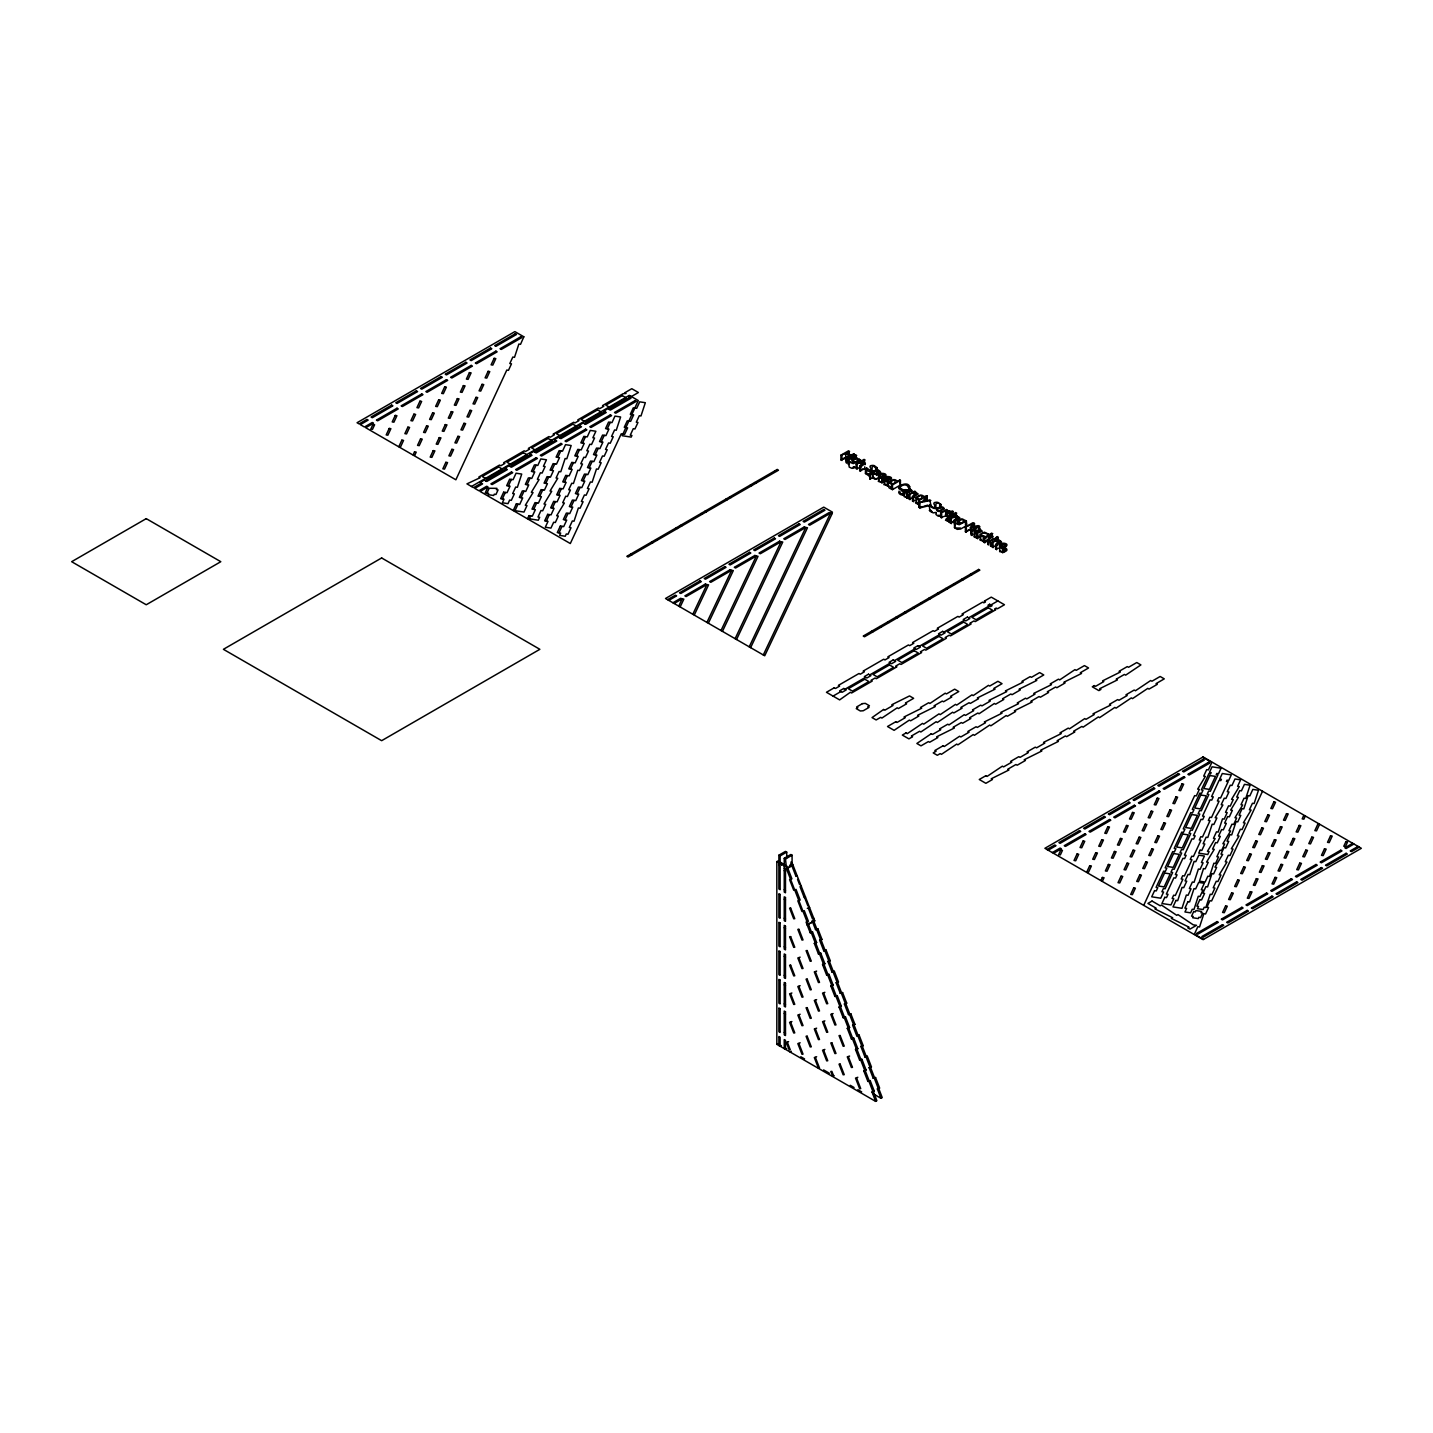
<?xml version="1.0" encoding="UTF-8"?>
<svg xmlns="http://www.w3.org/2000/svg" width="1433" height="1433" viewBox="0 0 1433 1433"><rect width="100%" height="100%" fill="white"/><g stroke="black" fill="none" stroke-linecap="round" stroke-linejoin="round"><path stroke-width="1.5" d="M832.215 513.462L832.376 512.118L823.724 507.139L665.503 598.492L764.72 655.777L832.215 513.462L830.531 513.193L809.717 525.212L808.481 524.496L829.08 512.602L830.316 513.319M917.03 502.338L917.944 503.449M944.096 508.876L939.636 511.456A3.206 1.845 0 0 1 937.576 511.115L936.054 508.84L940.37 506.727A3.224 1.863 0 0 1 942.43 507.049L943.541 507.676M486.951 493.059L489.065 488.51M502.32 498.935L505.347 492.45M508.357 485.948L511.384 479.446M514.984 510.667L517.994 504.165M521.021 497.663L524.03 491.161M527.057 484.676L530.067 478.174M533.076 471.672L536.103 465.17M529.296 518.818L530.658 515.898M533.667 509.396L536.694 502.893M539.704 496.391L542.731 489.889M545.74 483.387L548.749 476.902M551.777 470.4L554.786 463.898M557.813 457.396L560.822 450.893M546.331 521.11L549.358 514.608M552.368 508.124L555.377 501.622M558.404 495.119L561.414 488.617M564.441 482.115L567.45 475.613M570.459 469.11L573.487 462.626M576.496 456.124L579.523 449.622M582.532 443.119L585.542 436.617M558.995 532.843L562.005 526.341M565.032 519.839L568.041 513.336M571.051 506.834L574.078 500.35M577.087 493.848L580.114 487.345M583.124 480.843L586.133 474.341M589.16 467.839L592.169 461.336M595.197 454.852L598.206 448.35M601.215 441.848L604.242 435.345M607.252 428.843L610.279 422.341M1143.713 905.351L1194.62 795.637L1196.322 795.888L1199.331 789.386L1197.648 789.135L1205.368 776.399L1203.684 776.131L1206.693 769.628L1208.377 769.897L1211.404 763.395L1211.673 762.356L1202.699 757.179M1262.527 791.249L1211.601 900.963L1209.918 900.712L1206.908 907.214L1208.592 907.465L1205.583 913.967L1203.881 913.717L1199.546 926.972L1197.845 926.703L1194.835 933.205L1194.567 934.244L1203.523 939.421M678.74 606.123L682.18 598.851L683.863 599.119L680.156 606.947M692.82 614.255L706.899 584.574L708.583 584.843L694.253 615.079M706.917 622.406L731.636 570.298L733.32 570.567L708.35 623.23M721.014 630.538L756.355 556.022L758.039 556.291L722.447 631.362M735.111 638.67L781.075 541.746L782.758 542.014L736.544 639.494M749.208 646.82L805.794 527.469L807.478 527.738L750.623 647.644M763.305 654.953L830.531 513.193M971.305 529.476L965.412 531.786L965.412 527.057L973.061 522.651L974.44 523.457L972.093 527.004L978.202 525.624L979.599 526.43L979.599 529.583M899.118 491.071C897.13 493.722 902.468 496.176 904.277 494.492C909.024 488.76 895.983 489.907 901.626 485.823C904.922 483.333 910.295 485.894 908.468 490.498M970.446 527.541L971.072 532.61L970.446 527.541L972.953 523.815L965.412 527.057M936.358 513.139L935.928 514.411L937.576 515.826A3.206 1.845 0 0 0 939.636 516.167L941.105 515.916M890.663 486.36L890.735 487.793M930.841 500.493L918.893 502.643L922.297 501.855L925.682 497.502L926.721 498.093L924.034 501.46L929.838 499.902L930.841 505.204L919.914 507.945L918.893 507.354L918.84 499.49L915.974 498.648A2.597 1.505 0 0 1 915.597 497.609L920.237 495.101A3.171 1.827 0 0 1 922.189 495.37A3.69 2.132 0 0 1 923.748 496.66L927.205 495.782L927.205 500.493L926.237 499.938M889.32 486.056L888.818 486.862A2.597 1.505 0 0 0 889.194 487.901C893.386 491.519 893.386 483.028 889.194 483.19A2.597 1.505 0 0 1 888.818 482.151L893.458 479.643A3.171 1.827 0 0 1 895.41 479.912A3.69 2.132 0 0 1 896.968 481.201L900.426 480.324L900.426 485.035L892.437 489.638L891.469 489.083M933.814 507.981C938.096 506.745 930.268 502.607 936.107 502.266A3.439 1.988 0 0 1 938.042 502.464L941.015 504.559L941.015 507.694M999.732 549.09L999.679 551.651L1003.781 552.296L1003.727 547.567L1000.449 546.313A2.257 1.308 0 0 1 1000.324 545.454C1005.536 549.43 1011.089 543.143 1002.563 543.179C996.634 543.125 999.929 550.003 1003.727 547.567M980.763 538.145L980.011 539.023A3.135 1.809 0 0 0 980.208 540.259L984.328 541.083L984.274 536.336L981.587 535.548A1.988 1.146 0 0 1 981.283 534.742C983.11 530.962 986.746 534.599 988.358 534.043L984.381 532.145L980.011 534.312A3.135 1.809 0 0 0 980.208 535.53L984.328 536.354M916.583 501.12L915.597 502.32A2.597 1.505 0 0 0 915.974 503.359L918.84 504.201L918.84 499.49M1005.859 549.538L1005.052 550.612L1005.859 544.827L1004.443 543.841L1002.007 544.146L1002.007 548.857M870.261 470.866C873.933 469.702 866.535 465.653 872.285 465.42A3.439 1.988 0 0 1 874.22 465.618L877.175 467.713L877.927 475.004M879.396 478.837L878.286 481.398L882.818 482.473L882.746 477.726L879.486 476.49A2.257 1.308 0 0 1 879.36 475.613C884.573 479.589 890.126 473.302 881.6 473.338C875.796 473.284 878.751 480.091 882.818 477.744M884.931 482.043L883.821 484.605L888.335 485.662L888.281 480.915L885.021 479.679A2.257 1.308 0 0 1 884.895 478.801C890.09 482.778 895.661 476.508 887.117 476.526C881.331 476.473 884.286 483.297 888.335 480.951M900.945 491L905.316 489.62L909.633 491.394L908.038 492.307L905.28 491.214L907.68 490.534M946.299 518.71L945.511 520.286L948.198 520.77C949.757 516.292 943.505 514.554 950.437 512.709L952.211 513.748L953.017 513.283L951.225 512.262L952.873 511.312L952.873 514.447M471.493 486.486L629.32 395.365L638.276 400.541L622.173 435.704L631.183 437.101L631.935 435.471L630.251 435.202L633.261 428.7L634.944 428.969L637.972 422.466L636.288 422.198L639.297 415.713L640.981 415.964L645.334 402.709L639.709 401.831L636.682 408.333L633.314 407.814L630.287 414.316L633.673 414.836L630.645 421.338L627.278 420.818L624.251 427.303L627.636 427.84L624.627 434.324L621.241 433.805L570.316 543.537L480.145 491.483L487.972 486.951L486.736 486.235L478.909 490.767L474.789 488.384L482.616 483.87L480.145 482.437L484.264 480.055L486.736 481.488L507.354 469.594L504.882 468.161L509.002 465.779L511.474 467.212L532.073 455.318L529.601 453.885L533.721 451.502L536.193 452.935L556.792 441.042L554.32 439.609L558.44 437.244L560.912 438.659L581.511 426.765L579.039 425.332L583.159 422.968L585.631 424.383L606.249 412.489L603.777 411.074L607.897 408.692L610.368 410.107L630.968 398.213L628.496 396.798L630.144 395.848M481.381 483.154L473.553 487.668L466.961 483.87L480.145 477.673L478.909 476.956L499.526 465.062L500.762 465.779L504.882 463.396L503.646 462.698L524.245 450.804L525.481 451.502L529.601 449.138L528.365 448.422L548.964 436.528L550.2 437.244L554.32 434.862L553.084 434.145L573.684 422.251L574.92 422.968L579.039 420.586L577.804 419.869L598.421 407.975L599.657 408.692L603.777 406.309L602.541 405.593L623.14 393.699L626.024 393.466L624.788 392.749L631.792 388.701L638.384 392.517L631.38 396.547M485.5 480.771L506.118 468.878M510.238 466.495L530.837 454.601M534.957 452.219L555.556 440.325M559.676 437.943L580.275 426.049M584.395 423.666L605.013 411.773M609.132 409.408L629.732 397.514M854.104 457.127L854.104 453.974L846.473 458.399L846.473 463.11L845.452 457.808L849.196 455.64L845.685 453.616L845.685 458.327L840.92 459.903L840.92 455.192L848.569 450.786L849.59 454.512M840.92 455.192L845.685 453.616M849.59 451.359L846.581 453.097L850.091 455.121L854.104 453.974M840.92 459.903L844.754 457.7M854.659 456.5L848.927 459.814L848.927 464.525L847.96 463.97L847.96 459.259L853.692 455.945L854.659 459.635M854.587 458.488L855.591 454.78L856.683 458.542M854.587 455.354L856.683 455.407M855.411 467.516L851.972 468.34L849.214 467.122L848.569 461.82L854.05 462.465L851.507 459.886L856.486 457.879L859.281 459.456L859.281 462.59M860.499 463.002L860.499 459.868L853.298 463.611L848.569 461.82M859.979 467.606L856.164 468.698L856.164 463.987L864.135 459.366L865.102 464.65M856.164 463.987L862.648 462.214A2.329 1.343 0 0 1 863.884 462.734L859.693 466.03L859.693 470.74L864.851 468.842L864.744 466.853M862.218 464.74L862.218 461.605L865.102 459.921M859.693 466.03L860.66 466.585L865.425 463.522L862.218 461.605M859.693 470.74L862.953 468.86M869.365 476.025L865.46 473.535L865.46 468.824L866.732 468.089L870.53 470.543M865.46 473.535L866.732 472.8M875.885 471.511L875.885 468.358L877.175 467.713M869.043 473.857L876.889 469.325C886.866 474.359 873.682 474.323 870.01 474.413L869.043 473.857L870.01 479.124L872.41 477.744L872.41 473.033M873.199 472.585L876.441 470.705C881.259 470.382 877.82 474.681 874.936 473.804C870.44 470.597 873.485 482.025 877.874 477.87M667.563 599.675L675.391 595.161L676.627 595.859L668.799 600.391M672.919 602.774L680.747 598.242L681.983 598.958L674.155 603.472M881.635 480.216L884.806 481.434M891.469 484.372L892.437 484.927L900.426 480.324M909.686 489.799C911.746 476.723 888.263 489.943 904.205 489.728M909.686 486.647L908.379 487.31M906.623 493.113L912.266 490.803L909.095 488.08C913.538 493.883 909.274 488.366 904.689 490.086A2.776 1.594 0 0 0 903.936 490.856L903.883 491.143A2.454 1.415 0 0 0 904.599 492.146C911.03 491.895 904.474 504.721 907.232 492.773M917.174 499.633L912.481 501.21L912.481 496.499L916.672 493.203A2.329 1.343 0 0 0 915.436 492.683L914.182 492.54L914.182 497.251L908.952 499.168L908.952 494.457L914.666 491.143L915.633 491.698L915.006 495.209M908.952 494.457L914.182 492.54M912.481 496.499L913.448 497.054L918.213 494.009L915.006 492.074M918.248 499.83L919.216 500.386L927.205 495.782M936.197 512.387L933.205 512.871L929.963 511.259L929.283 505.67C930.966 504.004 932.31 509.02 934.979 507.157M929.283 510.381L930.751 510.238M941.015 504.559C930.375 498.093 941.857 514.841 929.283 505.67M946.371 515.737L940.693 517.492L940.693 512.781L946.425 509.485L947.392 510.041L946.532 513.677M940.693 512.781L945.726 510.99L952.873 511.312M949.47 516.883L949.47 512.154L945.386 514.805L948.198 516.059M948.019 517.008L954.7 514.268L948.019 517.008L948.968 522.275L948.968 517.564M954.629 516.256L955.632 512.53L956.725 516.31M956.456 520.716L957.083 515.629L956.116 515.074L950.384 518.388L950.384 523.099L955.632 521.182L955.739 513.748L956.725 513.175M950.384 518.388L956.886 516.614A2.329 1.343 0 0 1 958.122 517.134L953.93 520.43L954.897 525.696L954.897 520.985L959.752 517.635L956.456 516.005M950.384 523.099L954.217 520.895M966.397 525.732L960.594 529.028L957.226 529.35L954.485 527.684L954.485 522.973C956.581 523.206 963.066 525.015 957.387 522.114C959.519 515.593 968.189 520.251 966.397 525.732L966.397 521.003L965.179 520.591M954.485 527.684L955.489 527.111M966.397 521.003L959.214 524.747L954.485 522.973M960.45 528.043L956.402 528.043M965.412 531.786L969.245 529.565M975.783 533.345L970.947 534.975L970.947 530.264L977.539 526.466L971.072 527.899M970.947 530.264L971.968 530.837L979.599 526.43M976.643 533.542L982.286 531.213L979.115 528.49C983.629 534.222 979.33 528.849 974.709 530.497A2.776 1.594 0 0 0 973.956 531.285L973.903 531.553A2.454 1.415 0 0 0 974.619 532.557C981.05 532.324 974.476 545.149 977.252 533.183M979.635 536.515L975.443 536.659M976.643 538.253L981.515 536.551M987.624 541.298L983.808 542.39L983.808 537.68L991.797 533.076L992.747 538.342M983.808 537.68L990.293 535.906A2.329 1.343 0 0 1 991.529 536.426L987.337 539.722L988.304 544.988L988.304 540.277L993.015 536.354L989.863 535.297L989.863 538.432M989.863 535.297L992.747 533.631M983.808 542.39L986.997 540.546M989.684 541.065L996.383 538.324L989.684 541.065L990.651 546.349L990.651 541.638M996.383 541.459L997.314 536.587L998.407 540.366M996.311 537.178L998.407 537.232M995.613 544.486L999.786 541.19A2.329 1.343 0 0 0 998.55 540.671L997.314 540.528L997.314 545.256L992.066 547.155L992.066 542.444L997.798 539.13L1001.434 541.692L996.562 545.042L995.613 544.486L995.613 549.197L1000.288 547.621M992.066 542.444L997.314 540.528M1002.598 550.057C1003.548 552.816 1008.545 550.953 1006.539 548.767M833.039 696.098L840.884 691.566M845.004 689.183L865.604 677.29M869.724 674.925L890.323 663.013M894.443 660.649L915.042 648.755M919.162 646.373L939.779 634.479M943.899 632.096L964.499 620.202M968.618 617.82L989.218 605.926M990.866 604.977L997.87 600.929M778.889 865.192L780.125 865.908L780.125 889.696L778.889 888.979L778.889 855.196L785.481 851.399L786.717 852.116L786.717 857.812M778.889 855.196L780.125 855.913L786.717 852.116M875.635 1101.386L872.016 1092.018L873.252 1091.319L876.871 1100.669L875.635 1101.386L776.829 1044.335L776.829 861.627L778.065 860.911L784.979 864.905M784.245 868.291L785.481 869.007L785.481 892.795L784.245 892.078L784.245 858.295L790.837 854.48L792.073 855.196L792.073 862.809L814.768 920.864L807.119 924.769L814.768 920.864M778.889 862.809L780.125 862.093M784.245 858.295L785.481 859.012L792.073 855.196M796.193 875.814L797.267 875.724L796.031 876.441L791.894 865.819L790.837 865.908L792.073 862.809L790.837 862.093M788.078 867.502L792.073 865.192M808.176 924.661L786.538 868.9L793.13 865.102M807.316 908.397L809.627 907.573L808.552 907.68M813.747 918.195L812.511 918.911L808.391 908.289M776.829 861.627L785.481 866.625L786.717 865.908L787.774 868.183L791.894 878.805L789.601 879.629L793.721 890.233L796.031 889.427L800.151 900.049L797.841 900.855L801.961 911.478L804.271 910.671L808.391 921.294L806.08 922.1L810.2 932.722L812.511 931.916L816.631 942.538L814.32 943.344L818.44 953.966L820.751 953.16L824.871 963.782L822.56 964.588L826.68 975.21L828.99 974.386L833.11 985.008L830.8 985.832L834.92 996.437L837.23 995.63L841.35 1006.253L839.039 1007.059L843.159 1017.681L845.47 1016.875L849.59 1027.497L847.279 1028.303L851.399 1038.925L853.71 1038.119L857.83 1048.741L855.519 1049.547L859.639 1060.169L861.949 1059.363L866.069 1069.985L863.759 1070.791L867.879 1081.413L870.189 1080.589L874.309 1091.212L872.016 1092.018M812.117 920.774L815.556 929.623L817.867 928.817L821.987 939.439L819.676 940.245L823.796 950.867L826.107 950.061L830.226 960.683L827.916 961.489L832.036 972.111L834.346 971.305L838.466 981.927L836.156 982.733L840.275 993.356L842.586 992.55L846.706 1003.154L844.395 1003.978L848.515 1014.6L850.826 1013.776L854.946 1024.398L852.635 1025.204L856.755 1035.826L859.066 1035.02L863.185 1045.642L860.875 1046.448L864.995 1057.07L867.305 1056.264L871.425 1066.886L869.115 1067.692L873.252 1078.315L875.545 1077.509L879.665 1088.131L877.372 1088.937L880.99 1098.305L882.226 1097.588L878.608 1088.22L877.372 1088.937M810.2 932.722L812.511 931.916M815.556 929.623L817.867 928.817M814.32 943.344L816.631 942.538M819.676 940.245L821.987 939.439M798.915 957.871L803.035 968.475L801.961 968.583L797.841 957.96L800.151 957.154M818.44 953.966L820.751 953.16M823.796 950.867L826.107 950.061M822.56 964.588L824.871 963.782M827.916 961.489L830.226 960.683M815.395 971.789L819.515 982.411L818.44 982.519L814.32 971.896L816.631 971.09M798.915 986.406L803.035 997.028L801.961 997.135L797.841 986.513L800.151 985.689M790.658 993.714L794.778 1004.336L793.721 1004.443L789.601 993.821L791.894 992.997M826.68 975.21L828.99 974.386M832.036 972.111L834.346 971.305M1046.95 849.482L1054.778 844.968L1056.014 845.685L1048.186 850.199M1052.306 852.581L1060.133 848.067L1061.369 848.784L1053.542 853.298M830.8 985.832L833.11 985.008M836.156 982.733L838.466 981.927M823.635 993.033L827.755 1003.655L826.68 1003.745L822.56 993.123L824.871 992.317M815.395 1000.341L819.515 1010.964L818.44 1011.053L814.32 1000.431L816.631 999.625M798.915 1014.958L803.035 1025.58L801.961 1025.67L797.841 1015.048L800.151 1014.242M790.658 1022.266L794.778 1032.888L793.721 1032.978L789.601 1022.356L791.894 1021.55M834.92 996.437L837.23 995.63M840.275 993.356L842.586 992.55M839.039 1007.059L841.35 1006.253M844.395 1003.978L846.706 1003.154M776.829 1044.335L778.065 1043.618M831.874 1014.277L835.994 1024.9L834.92 1024.989L830.8 1014.367L833.11 1013.561M781.361 1045.535L780.125 1046.233L780.125 1037.205L778.889 1036.489L778.889 1045.535M787.362 1042.328L790.246 1049.762L789.189 1049.852L786.305 1042.418L788.598 1041.612M823.635 1021.586L827.755 1032.208L826.68 1032.297L822.56 1021.675L824.871 1020.869M815.395 1028.894L819.515 1039.516L818.44 1039.606L814.32 1028.984L816.631 1028.178M785.481 1047.899L784.245 1048.616L784.245 1039.57L785.481 1040.286L785.481 1049.332L786.717 1048.616M843.159 1017.681L845.47 1016.875M848.515 1014.6L850.826 1013.776M798.915 1043.511L803.035 1054.133L801.961 1054.222L797.841 1043.6L800.151 1042.794M789.995 1051.947L791.285 1051.249M847.279 1028.303L849.59 1027.497M852.635 1025.204L854.946 1024.398M823.635 1050.138L827.755 1060.76L826.68 1060.85L822.56 1050.228L824.871 1049.422M815.395 1057.447L819.515 1068.069L818.44 1068.158L814.32 1057.536L816.631 1056.73M851.399 1038.925L853.71 1038.119M856.755 1035.826L859.066 1035.02M855.519 1049.547L857.83 1048.741M860.875 1046.448L863.185 1045.642M848.354 1056.766L852.474 1067.37L851.399 1067.478L847.279 1056.855L849.59 1056.049M859.639 1060.169L861.949 1059.363M864.995 1057.07L867.305 1056.264M832.663 1076.255L833.719 1076.147L831.874 1071.382L830.8 1071.472L832.663 1076.255L833.899 1075.538M863.759 1070.791L866.069 1069.985M869.115 1067.692L871.425 1066.886M856.594 1077.992L860.714 1088.614L859.639 1088.722L855.519 1078.1L857.83 1077.276M867.879 1081.413L870.189 1080.589M873.252 1078.315L875.545 1077.509M1352.698 843.303L1344.87 847.817L1346.106 848.533L1353.934 844.019M1358.054 846.401L1350.226 850.915L1351.462 851.632L1359.29 847.118M878.984 478.389L875.276 479.321L872.41 477.744M865.46 468.824C877.086 479.034 867.914 459.814 875.957 468.412M853.351 467.516L854.552 466.889L853.298 466.746M975.318 534.939L974.709 535.226A2.776 1.594 0 0 0 973.956 535.996L973.903 536.264A2.454 1.415 0 0 0 974.619 537.268L977.252 537.912M871.801 471.152L874.596 471.367M859.281 459.456L860.499 459.868M940.496 515.199L939.511 515.414A1.845 1.057 0 0 1 938.203 515.253M924.034 506.171L927.903 505.132M918.893 507.354L922.297 506.566M983.969 537.697L986.244 538.002M800.313 886.436L801.387 886.346L800.151 887.045L804.271 897.667L805.507 896.951L804.432 897.058L807.872 905.907M873.252 1091.319L874.309 1091.212M936.233 507.784L937.701 507.891M946.532 510.524L948.646 510.811A2.651 1.54 0 0 1 949.434 511.241M907.232 497.484L904.599 496.857A2.454 1.415 0 0 1 903.883 495.854L903.936 495.567A2.776 1.594 0 0 1 904.689 494.797M892.866 488.277L891.165 487.99M882.818 482.473L881.582 482.258M888.335 485.662L885.684 484.927M908.038 497.018L905.835 496.534M1003.781 552.296L1000.449 551.042M900.927 493.686L904.277 494.492M880.847 482.043L879.486 481.201M982.429 540.725L981.587 540.259A1.988 1.146 0 0 1 981.283 539.453M954.629 513.104L955.739 513.748M900.426 485.035L899.458 479.768M1002.007 544.146L1005.052 545.901M929.838 504.613L930.841 505.204M845.452 457.808L846.473 458.399M847.96 459.259L848.927 459.814M953.93 520.43L954.897 520.985M987.337 539.722L988.304 540.277M906.623 497.842L907.591 498.397L907.591 493.669M918.248 504.541L919.216 505.097L919.216 500.386M970.392 574.203L971.628 574.92M775.163 470.669L776.399 471.385M962.134 578.95L963.37 579.666M953.894 583.715L955.13 584.431M945.655 588.479L946.891 589.178M754.564 482.563L755.8 483.279M750.444 484.945L751.68 485.662M937.415 593.226L938.651 593.943M929.175 597.991L930.411 598.707M920.935 602.738L922.171 603.454M729.845 496.839L731.081 497.556M725.707 499.221L726.961 499.938M912.696 607.502L913.932 608.219M904.456 612.267L905.692 612.984M896.216 617.014L897.452 617.73M705.108 511.115L706.344 511.832M700.988 513.498L702.224 514.214M887.976 621.779L889.212 622.495M879.737 626.543L880.973 627.242M871.497 631.29L872.733 632.007M680.388 525.392L681.624 526.108M676.269 527.774L677.504 528.49M655.669 539.668L656.905 540.384M651.549 542.05L652.785 542.767M630.95 553.944L632.186 554.661M789.601 865.192L790.837 865.908M784.245 870.673L785.481 871.371M784.245 889.696L785.481 890.412M784.245 899.207L785.481 899.924M784.245 918.248L785.481 918.965M784.245 927.76L785.481 928.477M784.245 946.801L785.481 947.518M784.245 956.313L785.481 957.029M784.245 975.336L785.481 976.052M784.245 984.865L785.481 985.582M784.245 1003.888L785.481 1004.605M784.245 1013.418L785.481 1014.116M784.245 1032.441L785.481 1033.157M873.396 1093.898L880.99 1098.305M800.796 1056.748L804.594 1058.951M823.617 1069.932L829.331 1073.227M850.253 1085.3L854.05 1087.504M857.848 1089.689L861.663 1091.892M932.005 511.635L931.038 510.775M867.628 474.395L866.911 473.392M900.497 493.382L900.031 492.289M790.837 863.526L791.894 865.819M786.538 868.9L785.481 859.012M797.554 879.36L799.614 884.663M813.353 920.058L816.792 928.924M820.912 939.529L825.032 950.151M829.152 960.773L833.272 971.395M837.391 982.017L841.511 992.639M845.631 1003.261L849.751 1013.883M853.871 1024.505L857.991 1035.11M862.111 1045.732L866.231 1056.354M870.35 1066.976L874.488 1077.598M816.631 929.533L820.751 940.155M824.871 950.778L828.99 961.4M833.11 972.022L837.23 982.644M841.35 993.248L845.47 1003.87M849.59 1014.492L853.71 1025.114M857.83 1035.737L861.949 1046.359M866.069 1056.981L870.189 1067.603M874.309 1078.225L878.429 1088.829M807.997 923.157L811.436 932.005M815.556 942.627L819.676 953.25M823.796 963.872L827.916 974.494M832.036 985.116L836.156 995.738M840.275 1006.342L844.395 1016.964M848.515 1027.586L852.635 1038.208M856.755 1048.831L860.875 1059.453M864.995 1070.075L869.115 1080.697M811.275 932.632L815.395 943.254M819.515 953.859L823.635 964.481M827.755 975.103L831.874 985.725M835.994 996.347L840.114 1006.969M844.234 1017.591L848.354 1028.213M852.474 1038.835L856.594 1049.458M860.714 1060.062L864.833 1070.684M868.953 1081.306L873.073 1091.928M1005.25 546.869L1005.25 551.58M1002.724 548.194L1002.724 552.905M1001.273 544.576L1001.273 547.711M997.404 537.805L997.404 540.957M996.562 545.042L996.562 549.77M995.416 537.769L995.416 540.904M993.033 543L993.033 547.711M989.057 535.763L989.057 538.915M988.358 534.043L988.358 537.178M984.776 538.235L984.776 542.946M983.253 536.981L983.253 541.692M979.115 528.49L979.115 531.643M977.593 534.097L977.593 538.808M974.44 523.457L974.44 528.168M971.968 530.837L971.968 535.566M966.361 527.613L966.361 532.324M965.484 520.484L965.484 525.194M953.733 513.713L953.733 516.847M952.211 513.748L952.211 516.883M951.351 518.943L951.351 523.654M950.437 512.709L950.437 515.862M947.32 516.561L947.32 521.272M945.726 510.99L945.726 515.701M941.66 513.336L941.66 518.065M939.726 505.222L939.797 508.41M926.721 498.093L926.721 501.245M919.914 503.234L919.914 507.945M913.448 497.054L913.448 501.765M909.901 495.012L909.901 499.723M909.095 488.08L909.095 491.214M903.077 490.462L903.077 495.191M892.437 484.927L892.437 489.638M887.296 481.56L887.296 486.271M885.845 477.923L885.845 481.076M884.286 477.028L884.286 481.739M881.761 478.353L881.761 483.082M880.31 474.735L880.31 477.87M876.441 470.705L876.441 475.416M870.01 474.413L870.01 479.124M866.732 468.089L866.804 471.278M861.394 462.071L861.394 466.782M860.66 466.585L860.66 471.296M859.585 459.348L859.585 462.483M857.113 464.543L857.113 469.254M855.68 455.981L855.68 459.133M853.692 455.945L853.692 459.079M841.941 455.784L841.941 460.495M781.361 865.192L781.361 862.809L780.125 863.526L780.125 855.913M884.86 484.103A2.257 1.308 0 0 1 884.895 483.512M943.254 507.515A3.224 1.863 0 0 1 943.828 508.715M852.76 460.298C857.848 465.707 860.122 454.154 852.76 460.298M958.659 521.451C963.746 526.842 966.021 515.289 958.659 521.451M890.251 482.169C895.374 487.668 897.972 475.738 890.251 482.169M917.03 497.627C922.153 503.126 924.751 491.197 917.03 497.627M523.833 336.791L520.537 344.314L518.853 344.063L514.519 357.319L512.817 357.05L509.808 363.552L511.491 363.821L508.482 370.323L506.798 370.054L455.873 479.786L365.702 427.715L373.529 423.201L372.293 422.484L364.466 427.016L360.346 424.634L368.174 420.102L366.938 419.403L359.11 423.917L357.05 422.735L514.859 331.614L523.833 336.791M975.389 531.338L976.876 532.61L979.635 531.804L975.389 531.338M942.824 508.805L939.511 510.703A1.845 1.057 0 0 1 938.203 510.542L937.487 510.13A1.845 1.057 0 0 1 937.218 509.36L940.496 507.461A1.845 1.075 0 0 1 941.821 507.64L942.52 508.034A1.827 1.057 0 0 1 942.824 508.805M372.92 424.508L370.807 429.058L372.508 429.309L374.622 424.759L372.92 424.508M389.203 428.431L386.193 434.933L387.877 435.184L390.887 428.682L389.203 428.431M395.239 415.427L392.212 421.929L393.914 422.198L396.923 415.695L395.239 415.427M401.867 440.146L398.84 446.648L400.541 446.917L403.551 440.415L401.867 440.146M407.903 427.159L404.876 433.644L406.56 433.912L409.587 427.41L407.903 427.159M413.922 414.155L410.913 420.657L412.597 420.908L415.624 414.424L413.922 414.155M419.959 401.15L416.949 407.653L418.633 407.921L421.642 401.419L419.959 401.15M414.513 451.879L413.17 454.798L414.853 455.067L416.215 452.129L414.513 451.879M420.55 438.874L417.54 445.376L419.224 445.645L422.233 439.143L420.55 438.874M426.586 425.87L423.577 432.372L425.261 432.641L428.27 426.138L426.586 425.87M432.623 412.883L429.595 419.385L431.297 419.636L434.306 413.134L432.623 412.883M438.659 399.879L435.632 406.381L437.316 406.632L440.343 400.147L438.659 399.879M444.678 386.874L441.669 393.376L443.352 393.645L446.38 387.143L444.678 386.874M433.214 450.607L430.187 457.109L431.888 457.36L434.898 450.858L433.214 450.607M439.25 437.602L436.223 444.105L437.907 444.355L440.934 437.871L439.25 437.602M445.269 424.598L442.26 431.1L443.943 431.369L446.971 424.867L445.269 424.598M451.305 411.611L448.296 418.096L449.98 418.364L452.989 411.862L451.305 411.611M457.342 398.607L454.333 405.109L456.016 405.36L459.026 398.858L457.342 398.607M463.378 385.602L460.351 392.105L462.053 392.373L465.062 385.871L463.378 385.602M469.415 372.598L466.388 379.1L468.089 379.369L471.099 372.867L469.415 372.598M445.86 462.322L442.851 468.824L444.535 469.093L447.562 462.59L445.86 462.322M451.897 449.335L448.887 455.819L450.571 456.088L453.598 449.586L451.897 449.335M457.933 436.331L454.924 442.833L456.608 443.084L459.617 436.581L457.933 436.331M463.97 423.326L460.942 429.828L462.644 430.097L465.653 423.595L463.97 423.326M470.006 410.322L466.979 416.824L468.681 417.093L471.69 410.59L470.006 410.322M476.025 397.335L473.015 403.837L474.699 404.088L477.726 397.586L476.025 397.335M482.061 384.331L479.052 390.833L480.736 391.084L483.763 384.599L482.061 384.331M488.098 371.326L485.088 377.828L486.772 378.097L489.781 371.595L488.098 371.326M494.134 358.34L491.107 364.824L492.809 365.093L495.818 358.59L494.134 358.34M487.381 488.259L485.268 492.809L488.635 493.328L488.044 494.636L493.669 495.496L494.278 494.206L495.961 494.457L498.075 489.907L496.391 489.656L496.982 488.348L487.381 488.259M503.664 492.182L500.636 498.684L504.022 499.203L502.356 502.786L507.981 503.646L509.646 500.081L511.33 500.332L514.357 493.83L512.656 493.579L515.683 487.077L517.367 487.327L521.719 474.072L516.077 473.212L513.068 479.697L509.682 479.177L506.673 485.68L510.041 486.199L507.031 492.701L503.664 492.182M516.31 503.914L513.301 510.399L523.994 512.065L527.004 505.562L525.32 505.294L533.04 492.558L531.356 492.307L539.077 479.553L537.393 479.303L540.402 472.8L542.086 473.069L545.113 466.567L543.412 466.298L546.439 459.796L540.814 458.936L537.787 465.438L534.419 464.901L531.392 471.403L534.778 471.923L531.75 478.425L528.383 477.906L525.356 484.408L528.741 484.927L525.732 491.429L522.346 490.91L519.337 497.412L522.705 497.932L519.695 504.434L516.31 503.914M528.974 515.629L527.613 518.549L538.306 520.215L539.668 517.277L537.984 517.026L540.993 510.524L542.677 510.793L545.704 504.291L544.003 504.022L551.723 491.286L550.039 491.017L557.759 478.282L556.076 478.031L559.085 471.529L560.787 471.779L565.121 458.524L566.805 458.793L571.158 445.52L565.533 444.66L562.506 451.162L559.139 450.643L556.111 457.127L559.497 457.664L556.488 464.149L553.102 463.629L550.093 470.131L553.46 470.651L550.451 477.153L547.066 476.634L544.056 483.136L547.424 483.655L544.415 490.158L541.029 489.638L538.02 496.123L541.405 496.66L538.378 503.162L535.011 502.625L531.983 509.127L535.369 509.646L532.342 516.149L528.974 515.629M547.657 514.357L544.647 520.86L548.015 521.379L545.31 527.219L550.935 528.096L553.657 522.257L555.341 522.508L558.351 516.005L556.667 515.755L564.387 503.019L562.703 502.75L565.713 496.248L567.414 496.517L570.424 490.014L568.74 489.746L571.749 483.243L573.433 483.512L577.786 470.257L579.469 470.508L582.497 464.005L580.795 463.755L583.822 457.252L585.506 457.521L588.515 451.019L586.831 450.75L589.841 444.248L591.542 444.517L594.552 438.014L592.868 437.746L595.877 431.261L590.253 430.384L587.243 436.886L583.858 436.366L580.849 442.851L584.216 443.388L581.207 449.89L577.821 449.353L574.812 455.855L578.18 456.375L575.17 462.877L571.785 462.357L568.776 468.86L572.161 469.379L569.134 475.881L565.766 475.362L562.739 481.864L566.125 482.384L563.097 488.886L559.73 488.348L556.703 494.851L560.088 495.37L557.079 501.872L553.693 501.353L550.684 507.855L554.052 508.375L551.042 514.877L547.657 514.357M560.321 526.072L557.294 532.574L560.679 533.094L559.622 535.369L565.247 536.247L566.304 533.972L568.005 534.24L571.015 527.738L569.331 527.469L572.34 520.967L574.024 521.236L578.377 507.981L580.06 508.231L583.088 501.729L581.386 501.478L584.413 494.976L586.097 495.245L589.106 488.743L587.423 488.474L590.432 481.972L592.134 482.24L596.468 468.985L598.17 469.236L601.179 462.734L599.496 462.483L602.505 455.981L604.189 456.231L607.216 449.747L605.532 449.478L608.541 442.976L610.225 443.245L613.252 436.743L611.551 436.474L614.578 429.972L616.262 430.24L620.614 416.985L614.972 416.107L611.963 422.61L608.577 422.09L605.568 428.592L608.935 429.112L605.926 435.614L602.559 435.077L599.531 441.579L602.917 442.098L599.89 448.601L596.522 448.081L593.495 454.583L596.88 455.103L593.853 461.605L590.486 461.086L587.476 467.588L590.844 468.107L587.835 474.61L584.449 474.09L581.44 480.574L584.807 481.112L581.798 487.596L578.413 487.077L575.403 493.579L578.771 494.098L575.761 500.601L572.394 500.081L569.367 506.583L572.752 507.103L569.725 513.605L566.357 513.086L563.33 519.588L566.716 520.107L563.688 526.61L560.321 526.072M1060.76 850.074L1058.647 854.623L1060.348 854.892L1062.462 850.342L1060.76 850.074M1077.043 853.996L1074.034 860.499L1075.717 860.767L1078.727 854.265L1077.043 853.996M1083.079 841.01L1080.052 847.494L1081.754 847.763L1084.763 841.261L1083.079 841.01M1089.707 865.729L1086.68 872.231L1088.381 872.482L1091.391 865.98L1089.707 865.729M1095.726 852.725L1092.716 859.227L1094.4 859.495L1097.427 852.993L1095.726 852.725M1101.762 839.72L1098.753 846.222L1100.437 846.491L1103.464 839.989L1101.762 839.72M1107.799 826.734L1104.789 833.236L1106.473 833.487L1109.482 826.984L1107.799 826.734M1102.353 877.444L1101.01 880.381L1102.694 880.632L1104.055 877.712L1102.353 877.444M1108.39 864.457L1105.38 870.942L1107.064 871.21L1110.073 864.708L1108.39 864.457M1114.426 851.453L1111.417 857.955L1113.101 858.206L1116.11 851.721L1114.426 851.453M1120.463 838.448L1117.435 844.951L1119.137 845.219L1122.146 838.717L1120.463 838.448M1126.499 825.462L1123.472 831.946L1125.156 832.215L1128.183 825.713L1126.499 825.462M1132.518 812.457L1129.509 818.959L1131.192 819.21L1134.22 812.708L1132.518 812.457M1121.054 876.172L1118.027 882.674L1119.728 882.943L1122.738 876.441L1121.054 876.172M1127.09 863.168L1124.063 869.67L1125.747 869.938L1128.774 863.436L1127.09 863.168M1133.109 850.181L1130.1 856.683L1131.783 856.934L1134.811 850.432L1133.109 850.181M1139.145 837.177L1136.136 843.679L1137.82 843.93L1140.829 837.445L1139.145 837.177M1145.182 824.172L1142.173 830.674L1143.856 830.943L1146.866 824.441L1145.182 824.172M1151.218 811.185L1148.191 817.67L1149.893 817.938L1152.902 811.436L1151.218 811.185M1157.255 798.181L1154.228 804.683L1155.912 804.934L1158.939 798.45L1157.255 798.181M1133.7 887.905L1130.691 894.407L1132.375 894.658L1135.402 888.155L1133.7 887.905M1139.737 874.9L1136.727 881.402L1138.411 881.653L1141.42 875.169L1139.737 874.9M1145.773 861.896L1142.764 868.398L1144.448 868.667L1147.457 862.164L1145.773 861.896M1151.81 848.909L1148.782 855.394L1150.484 855.662L1153.493 849.16L1151.81 848.909M1157.846 835.905L1154.819 842.407L1156.503 842.658L1159.53 836.156L1157.846 835.905M1163.865 822.9L1160.855 829.402L1162.539 829.671L1165.566 823.169L1163.865 822.9M1169.901 809.896L1166.892 816.398L1168.576 816.667L1171.585 810.164L1169.901 809.896M1175.938 796.909L1172.928 803.411L1174.612 803.662L1177.621 797.16L1175.938 796.909M1181.974 783.905L1178.947 790.407L1180.649 790.658L1183.658 784.173L1181.974 783.905M1154.586 890.627L1151.72 896.807L1160.73 898.204L1163.596 892.025L1161.912 891.756L1163.417 888.514L1165.101 888.782L1172.642 872.518L1170.958 872.267L1172.463 869.007L1174.146 869.276L1181.688 853.029L1180.004 852.76L1181.509 849.518L1183.21 849.769L1190.751 833.522L1189.05 833.272L1190.572 830.012L1192.256 830.28L1199.797 814.034L1198.113 813.765L1199.618 810.523L1201.302 810.773L1208.843 794.527L1207.159 794.276L1208.664 791.016L1210.348 791.285L1217.889 775.038L1216.205 774.769L1216.814 773.462L1218.498 773.73L1221.059 768.213L1212.049 766.816L1209.488 772.333L1211.172 772.602L1210.58 773.892L1208.897 773.641L1201.356 789.888L1203.039 790.156L1201.535 793.398L1199.833 793.13L1192.292 809.394L1193.994 809.645L1192.471 812.905L1190.787 812.636L1183.246 828.883L1184.93 829.152L1183.425 832.394L1181.741 832.143L1174.2 848.39L1175.884 848.641L1174.379 851.901L1172.696 851.632L1165.154 867.879L1166.838 868.147L1165.334 871.389L1163.632 871.139L1156.091 887.385L1157.792 887.636L1156.288 890.896L1154.586 890.627M1164.581 873.019L1158.545 886.024L1164.169 886.884L1170.206 873.897L1164.581 873.019M1173.627 853.513L1167.59 866.517L1173.215 867.395L1179.252 854.39L1173.627 853.513M1182.673 834.024L1176.636 847.028L1182.279 847.888L1188.297 834.884L1182.673 834.024M1191.719 814.517L1185.682 827.522L1191.325 828.399L1197.361 815.395L1191.719 814.517M1200.764 795.028L1194.746 808.015L1200.37 808.893L1206.407 795.888L1200.764 795.028M1209.828 775.522L1203.792 788.526L1209.416 789.386L1215.453 776.399L1209.828 775.522M1164.814 897.327L1161.948 903.506L1170.958 904.904L1173.824 898.724L1172.14 898.473L1173.645 895.213L1175.329 895.482L1182.87 879.235L1181.186 878.966L1182.691 875.724L1184.392 875.975L1191.934 859.728L1190.232 859.46L1191.754 856.217L1193.438 856.486L1200.979 840.222L1199.296 839.971L1200.8 836.711L1202.484 836.979L1210.025 820.733L1208.341 820.464L1209.846 817.222L1211.53 817.473L1219.071 801.226L1217.387 800.975L1218.892 797.715L1220.576 797.984L1228.135 781.737L1226.433 781.469L1227.042 780.179L1228.726 780.43L1231.287 774.913L1222.295 773.515L1219.716 779.033L1221.418 779.301L1220.809 780.609L1219.125 780.34L1211.584 796.587L1213.267 796.855L1211.763 800.098L1210.079 799.847L1202.538 816.094L1204.222 816.344L1202.717 819.604L1201.015 819.336L1193.474 835.582L1195.176 835.851L1193.653 839.093L1191.969 838.842L1184.428 855.089L1186.112 855.34L1184.607 858.6L1182.924 858.331L1175.382 874.578L1177.066 874.846L1175.562 878.089L1173.878 877.838L1166.337 894.085L1168.02 894.335L1166.516 897.595L1164.814 897.327M1176.009 900.408L1172.982 906.91L1181.992 908.307L1186.345 895.052L1188.029 895.303L1191.038 888.8L1189.354 888.55L1192.363 882.047L1194.065 882.298L1198.4 869.043L1200.084 869.312L1203.111 862.809L1201.427 862.541L1204.437 856.038L1198.812 855.179L1195.785 861.681L1194.101 861.412L1189.766 874.667L1188.064 874.417L1185.055 880.919L1186.739 881.17L1183.73 887.672L1182.028 887.403L1177.693 900.676L1176.009 900.408M1200.102 850.217L1198.74 853.137L1207.75 854.534L1209.112 851.596L1207.428 851.345L1215.148 838.61L1213.464 838.341L1216.474 831.839L1218.157 832.107L1222.51 818.852L1224.194 819.103L1227.203 812.601L1225.52 812.35L1228.547 805.848L1230.23 806.098L1233.24 799.614L1231.556 799.345L1239.276 786.61L1237.593 786.341L1240.602 779.839L1234.977 778.979L1231.968 785.481L1230.266 785.212L1227.257 791.715L1228.941 791.983L1225.931 798.468L1224.23 798.217L1221.221 804.719L1222.904 804.97L1215.184 817.706L1216.886 817.974L1213.858 824.477L1212.175 824.208L1207.822 837.463L1206.138 837.212L1203.129 843.715L1204.813 843.965L1201.803 850.468L1200.102 850.217M1187.939 901.644L1184.93 908.146L1186.614 908.397L1184.948 911.979L1190.59 912.839L1192.238 909.274L1193.94 909.525L1198.275 896.27L1199.958 896.539L1202.986 890.036L1201.302 889.768L1204.311 883.265L1198.687 882.406L1195.659 888.908L1193.976 888.639L1189.641 901.894L1187.939 901.644M1203.523 868.577L1199.475 881.188L1205.117 882.065L1207.822 876.208L1209.524 876.477L1213.858 863.221L1215.542 863.472L1218.569 856.97L1216.868 856.719L1219.895 850.217L1221.579 850.468L1224.606 843.983L1222.904 843.715L1230.625 830.979L1228.941 830.71L1231.95 824.208L1233.652 824.477L1236.661 817.974L1234.977 817.724L1242.698 804.97L1241.014 804.719L1244.023 798.217L1245.707 798.486L1250.06 785.212L1244.435 784.353L1241.408 790.855L1239.724 790.586L1236.715 797.088L1238.399 797.339L1230.678 810.093L1232.362 810.344L1229.353 816.846L1227.651 816.577L1224.642 823.079L1226.326 823.348L1223.316 829.85L1221.632 829.582L1218.605 836.084L1220.289 836.353L1217.28 842.837L1215.596 842.586L1212.569 849.088L1214.27 849.339L1206.55 862.075L1208.234 862.344L1205.207 868.846L1203.523 868.577M1193.671 911.603L1191.557 916.153L1193.241 916.421L1192.632 917.729L1198.275 918.589L1198.866 917.299L1200.567 917.55L1202.681 913L1200.979 912.749L1201.588 911.442L1195.964 910.564L1195.355 911.872L1193.671 911.603M1199.869 899.637L1196.86 906.14L1198.543 906.408L1197.486 908.683L1203.111 909.543L1204.168 907.268L1205.87 907.537L1210.204 894.264L1211.888 894.532L1214.915 888.03L1213.214 887.779L1216.241 881.277L1217.925 881.528L1220.952 875.026L1219.25 874.775L1226.97 862.039L1225.287 861.77L1228.296 855.268L1229.998 855.537L1233.007 849.035L1231.323 848.766L1239.043 836.03L1237.36 835.779L1240.369 829.277L1242.053 829.546L1245.08 823.044L1243.378 822.775L1251.116 810.039L1249.415 809.77L1252.442 803.286L1254.126 803.537L1258.461 790.282L1252.836 789.404L1249.827 795.906L1248.143 795.637L1243.79 808.911L1242.106 808.642L1239.079 815.144L1240.781 815.413L1237.754 821.897L1236.07 821.646L1231.717 834.902L1230.033 834.651L1227.024 841.135L1228.708 841.404L1225.699 847.906L1223.997 847.637L1220.988 854.14L1222.671 854.408L1214.951 867.144L1216.635 867.395L1213.626 873.897L1211.942 873.646L1207.589 886.902L1205.905 886.633L1202.896 893.135L1204.58 893.404L1201.553 899.906L1199.869 899.637M1225.591 905.943L1222.582 912.427L1224.266 912.696L1227.275 906.193L1225.591 905.943M1231.628 892.938L1228.618 899.44L1230.302 899.691L1233.311 893.189L1231.628 892.938M1237.664 879.934L1234.637 886.436L1236.339 886.705L1239.348 880.202L1237.664 879.934M1243.701 866.929L1240.673 873.431L1242.357 873.7L1245.384 867.198L1243.701 866.929M1249.719 853.943L1246.71 860.445L1248.394 860.696L1251.421 854.193L1249.719 853.943M1255.756 840.938L1252.747 847.44L1254.43 847.691L1257.44 841.207L1255.756 840.938M1261.792 827.934L1258.783 834.436L1260.467 834.705L1263.476 828.202L1261.792 827.934M1267.829 814.947L1264.802 821.449L1266.503 821.7L1269.513 815.198L1267.829 814.947M1273.865 801.943L1270.838 808.445L1272.522 808.696L1275.549 802.211L1273.865 801.943M1250.31 891.666L1247.301 898.169L1248.985 898.419L1252.012 891.917L1250.31 891.666M1256.347 878.662L1253.338 885.164L1255.021 885.415L1258.031 878.931L1256.347 878.662M1262.383 865.657L1259.374 872.16L1261.058 872.428L1264.067 865.926L1262.383 865.657M1268.42 852.671L1265.393 859.155L1267.094 859.424L1270.104 852.922L1268.42 852.671M1274.456 839.666L1271.429 846.169L1273.113 846.419L1276.14 839.917L1274.456 839.666M1280.475 826.662L1277.466 833.164L1279.15 833.433L1282.177 826.931L1280.475 826.662M1286.512 813.657L1283.502 820.16L1285.186 820.428L1288.195 813.926L1286.512 813.657M1275.048 877.39L1272.02 883.892L1273.704 884.143L1276.731 877.641L1275.048 877.39M1281.066 864.386L1278.057 870.888L1279.741 871.157L1282.768 864.654L1281.066 864.386M1287.103 851.381L1284.093 857.883L1285.777 858.152L1288.804 851.65L1287.103 851.381M1293.139 838.395L1290.13 844.897L1291.814 845.148L1294.823 838.645L1293.139 838.395M1299.176 825.39L1296.149 831.892L1297.85 832.143L1300.859 825.659L1299.176 825.39M1303.546 815.968L1302.185 818.888L1303.887 819.157L1305.23 816.219L1303.546 815.968M1299.767 863.114L1296.74 869.616L1298.441 869.867L1301.451 863.383L1299.767 863.114M1305.803 850.109L1302.776 856.612L1304.478 856.88L1307.487 850.378L1305.803 850.109M1311.822 837.123L1308.813 843.607L1310.496 843.876L1313.524 837.374L1311.822 837.123M1317.858 824.118L1314.849 830.621L1316.533 830.871L1319.56 824.369L1317.858 824.118M1324.486 848.838L1321.477 855.34L1323.161 855.608L1326.17 849.106L1324.486 848.838M1330.523 835.833L1327.513 842.335L1329.197 842.604L1332.206 836.102L1330.523 835.833M1345.892 841.708L1343.778 846.258L1345.48 846.527L1347.575 841.977L1345.892 841.708M884.895 475.201L884.089 476.061L881.044 474.305L884.895 475.201M890.43 478.407L889.606 479.249L886.579 477.494L890.43 478.407M146.238 518.639L71.65 561.7L146.238 604.762L220.807 561.7L146.238 518.639M391.657 405.127L371.057 417.021L372.293 417.737L392.893 405.844L391.657 405.127M416.376 390.851L395.777 402.745L397.013 403.461L417.612 391.567L416.376 390.851M441.113 376.574L420.514 388.468L421.75 389.185L442.349 377.291L441.113 376.574M465.832 362.298L445.233 374.192L446.469 374.909L467.068 363.015L465.832 362.298M490.552 348.022L469.952 359.916L471.188 360.632L491.788 348.738L490.552 348.022M515.271 333.746L494.672 345.64L495.908 346.356L516.507 334.462L515.271 333.746M397.013 408.208L376.413 420.102L377.649 420.818L398.249 408.924L397.013 408.208M421.75 393.95L401.133 405.844L402.368 406.542L422.986 394.648L421.75 393.95M446.469 379.673L425.87 391.567L427.106 392.284L447.705 380.372L446.469 379.673M471.188 365.397L450.589 377.291L451.825 378.007L472.424 366.114L471.188 365.397M495.908 351.121L475.308 363.015L476.544 363.731L497.144 351.837L495.908 351.121M520.645 336.845L500.027 348.738L501.263 349.455L521.881 337.561L520.645 336.845M498.702 466.979L482.204 476.49L486.324 478.873L502.822 469.343L498.702 466.979M523.421 452.703L506.942 462.214L511.062 464.597L527.541 455.085L523.421 452.703M548.14 438.426L531.661 447.938L535.781 450.32L552.26 440.809L548.14 438.426M572.86 424.15L556.38 433.662L560.5 436.044L576.98 426.532L572.86 424.15M597.597 409.874L581.099 419.385L585.219 421.768L601.717 412.256L597.597 409.874M622.316 395.598L605.837 405.127L609.956 407.491L626.436 397.98L622.316 395.598M511.474 471.976L490.874 483.87L492.11 484.569L512.709 472.675L511.474 471.976M536.193 457.7L515.593 469.594L516.829 470.311L537.429 458.417L536.193 457.7M560.912 443.424L540.313 455.318L541.549 456.034L562.148 444.14L560.912 443.424M585.631 429.148L565.032 441.042L566.268 441.758L586.867 429.864L585.631 429.148M610.368 414.871L589.769 426.765L591.005 427.482L611.604 415.588L610.368 414.871M635.088 400.595L614.488 412.489L615.724 413.206L636.324 401.312L635.088 400.595M381.644 557.956L223.405 649.31L381.644 740.682L539.865 649.31L381.644 557.956M777.223 469.487L626.83 556.326L628.066 557.025L778.459 470.203L777.223 469.487M700.11 580.884L679.511 592.778L680.747 593.495L701.346 581.601L700.11 580.884M724.829 566.608L704.23 578.502L705.466 579.219L726.065 567.325L724.829 566.608M749.566 552.332L728.949 564.226L730.185 564.942L750.802 553.048L749.566 552.332M774.286 538.056L753.686 549.95L754.922 550.666L775.522 538.772L774.286 538.056M799.005 523.779L778.406 535.673L779.642 536.39L800.241 524.496L799.005 523.779M823.724 509.503L803.125 521.397L804.361 522.114L824.96 510.22L823.724 509.503M705.466 583.965L684.867 595.859L686.102 596.576L706.702 584.682L705.466 583.965M730.185 569.707L709.586 581.601L710.822 582.3L731.421 570.406L730.185 569.707M754.922 555.431L734.305 567.325L735.541 568.041L756.158 556.147L754.922 555.431M779.642 541.155L759.042 553.048L760.278 553.765L780.878 541.871L779.642 541.155M804.361 526.878L783.761 538.772L784.997 539.489L805.597 527.595L804.361 526.878M978.632 569.438L863.239 636.055L864.475 636.771L979.867 570.155L978.632 569.438M834.275 687.768L826.447 692.282L839.631 699.895L850.36 692.282L851.596 692.999L872.195 681.105L870.959 680.388L875.079 678.006L876.315 678.723L896.915 666.829L895.679 666.112L899.799 663.73L901.035 664.446L921.634 652.552L920.398 651.836L924.518 649.454L925.754 650.17L946.371 638.276L945.135 637.56L949.255 635.195L950.491 635.894L971.09 624L969.854 623.283L973.974 620.919L975.21 621.617L995.81 609.724L994.574 609.025L996.222 608.058L997.458 608.774L1004.461 604.744L991.278 597.131L984.274 601.161L985.51 601.878L983.862 602.827L982.626 602.111L962.027 614.005L963.263 614.721L959.143 617.104L957.907 616.387L937.289 628.281L938.525 628.997L934.406 631.38L933.17 630.663L912.57 642.557L913.806 643.274L909.686 645.656L908.45 644.94L887.851 656.833L889.087 657.55L884.967 659.932L883.731 659.216L863.132 671.11L864.368 671.826L860.248 674.209L859.012 673.492L838.395 685.386L839.631 686.102L835.511 688.485L834.275 687.768M843.768 688.485L839.631 690.849L842.12 692.282L846.24 689.9L843.768 688.485M868.488 674.209L864.368 676.573L866.84 678.006L870.959 675.624L868.488 674.209M893.207 659.932L889.087 662.315L891.559 663.73L895.679 661.347L893.207 659.932M917.926 645.656L913.806 648.038L916.278 649.454L920.398 647.089L917.926 645.656M942.663 631.38L938.525 633.762L941.015 635.195L945.135 632.813L942.663 631.38M967.382 617.104L963.263 619.486L965.735 620.919L969.854 618.537L967.382 617.104M989.63 604.26L987.982 605.21L990.454 606.643L992.102 605.693L989.63 604.26M864.78 679.206L848.3 688.718L852.42 691.1L868.9 681.571L864.78 679.206M889.499 664.93L873.019 674.441L877.139 676.824L893.619 667.312L889.499 664.93M914.218 650.654L897.739 660.165L901.859 662.548L918.338 653.036L914.218 650.654M938.937 636.377L922.458 645.889L926.578 648.271L943.075 638.76L938.937 636.377M963.675 622.101L947.195 631.613L951.315 633.995L967.794 624.483L963.675 622.101M988.394 607.825L971.914 617.336L976.034 619.719L992.514 610.207L988.394 607.825M862.415 703.621L856.647 706.953L857.883 707.651L856.235 708.619L860.355 710.983L863.257 710.75L869.025 707.418L867.789 706.702L869.437 705.753L865.317 703.37L862.415 703.621M883.57 709.496L872.034 717.593L876.154 719.957L880.686 717.342L881.922 718.058L897.165 707.83L898.401 708.547L906.641 703.782L905.405 703.066L913.645 698.319L909.525 695.936L891.81 704.731L893.046 705.448L884.806 710.213L883.57 709.496M895.75 721.766L887.511 726.513L894.102 730.328L909.346 720.1L910.582 720.817L918.822 716.052L917.586 715.336L935.301 706.541L934.065 705.824L942.305 701.059L943.541 701.776L951.781 697.011L950.545 696.313L958.784 691.548L954.665 689.166L946.425 693.93L945.189 693.214L929.945 703.442L928.709 702.725L920.47 707.49L921.706 708.207L903.99 717.002L905.226 717.718L896.986 722.483L895.75 721.766M906.032 732.926L902.324 735.075L908.916 738.873L912.624 736.741L911.388 736.025L919.628 731.26L920.864 731.976L936.107 721.748L937.343 722.465L952.587 712.237L953.823 712.953L962.062 708.189L960.827 707.472L969.066 702.725L970.302 703.442L978.56 698.677L977.324 697.961L995.039 689.166L993.803 688.449L1002.043 683.684L997.923 681.302L989.684 686.067L988.448 685.35L973.204 695.578L971.95 694.862L956.707 705.09L955.471 704.391L940.227 714.619L938.991 713.903L923.748 724.131L922.512 723.414L907.268 733.642L906.032 732.926M931.289 733.714L916.869 743.476L920.989 745.859L928.405 741.56L929.641 742.276L937.881 737.529L936.645 736.813L954.36 728L953.124 727.301L961.364 722.537L962.6 723.253L970.84 718.488L969.604 717.772L977.843 713.025L979.079 713.741L994.341 703.496L995.577 704.212L1003.817 699.465L1002.581 698.749L1010.82 693.984L1012.056 694.7L1020.296 689.936L1019.06 689.237L1036.775 680.424L1035.54 679.708L1043.779 674.961L1039.659 672.579L1031.42 677.343L1030.184 676.627L1021.944 681.374L1023.18 682.09L1005.464 690.903L1006.7 691.602L988.967 700.415L990.203 701.131L981.963 705.878L980.727 705.161L972.488 709.926L973.724 710.643L965.484 715.407L964.248 714.691L949.004 724.919L947.768 724.202L939.529 728.967L940.765 729.666L932.525 734.43L931.289 733.714M943.093 745.769L934.853 750.534L936.089 751.25L933.205 752.916L937.325 755.281L940.209 753.615L941.445 754.331L956.707 744.103L957.943 744.82L973.186 734.592L974.422 735.308L989.666 725.08L990.902 725.797L1006.145 715.551L1007.381 716.267L1015.621 711.52L1014.385 710.804L1032.1 701.991L1030.864 701.292L1039.104 696.528L1040.34 697.244L1048.58 692.479L1047.344 691.763L1055.602 687.016L1056.838 687.733L1065.077 682.968L1063.841 682.251L1081.557 673.456L1080.321 672.74L1088.561 667.975L1084.441 665.593L1076.201 670.357L1074.965 669.641L1059.721 679.869L1058.485 679.152L1050.228 683.917L1051.482 684.634L1033.748 693.429L1034.984 694.145L1026.745 698.91L1025.509 698.193L1017.269 702.958L1018.505 703.657L1000.789 712.47L1002.025 713.186L984.31 721.981L985.546 722.698L977.306 727.445L976.07 726.746L967.83 731.493L969.066 732.209L960.827 736.974L959.591 736.257L944.329 746.486L943.093 745.769M1094.346 685.601L1092.286 686.801L1098.878 690.616L1100.938 689.416L1099.702 688.7L1117.418 679.905L1116.182 679.188L1124.421 674.424L1125.657 675.14L1140.901 664.912L1136.781 662.53L1128.541 667.294L1127.305 666.578L1119.066 671.343L1120.301 672.041L1102.586 680.854L1103.822 681.571L1095.582 686.317L1094.346 685.601M985.868 775.701L979.258 779.498L985.868 783.314L992.46 779.498L991.224 778.782L1008.939 769.987L1007.704 769.27L1015.943 764.505L1017.179 765.222L1025.419 760.475L1024.183 759.759L1041.898 750.946L1040.663 750.229L1058.378 741.434L1057.142 740.718L1065.382 735.971L1066.618 736.669L1074.857 731.923L1073.622 731.206L1081.879 726.441L1083.115 727.158L1098.359 716.93L1099.595 717.646L1114.838 707.418L1116.074 708.135L1131.318 697.907L1132.554 698.605L1147.797 688.377L1149.033 689.094L1157.273 684.347L1156.037 683.631L1164.277 678.866L1160.157 676.483L1151.917 681.248L1150.681 680.532L1135.438 690.76L1134.202 690.043L1125.962 694.808L1127.198 695.524L1118.958 700.271L1117.722 699.573L1109.482 704.319L1110.718 705.036L1093.003 713.831L1094.239 714.548L1085.999 719.312L1084.763 718.596L1069.502 728.824L1068.266 728.107L1060.026 732.872L1061.262 733.589L1043.546 742.384L1044.782 743.1L1036.543 747.865L1035.307 747.148L1027.067 751.895L1028.303 752.612L1020.063 757.376L1018.827 756.66L1010.587 761.425L1011.823 762.141L1003.584 766.888L1002.348 766.171L987.104 776.399L985.868 775.701M1203.111 756.946L1044.89 848.3L1203.111 939.654L1361.35 848.3L1203.111 756.946M1079.497 830.692L1058.897 842.586L1060.133 843.303L1080.733 831.409L1079.497 830.692M1104.216 816.416L1083.617 828.31L1084.853 829.026L1105.452 817.132L1104.216 816.416M1128.953 802.14L1108.336 814.051L1109.572 814.75L1130.189 802.856L1128.953 802.14M1153.672 787.881L1133.073 799.775L1134.309 800.474L1154.908 788.58L1153.672 787.881M1178.392 773.605L1157.792 785.499L1159.028 786.215L1179.628 774.322L1178.392 773.605M1203.111 759.329L1182.512 771.223L1183.748 771.939L1204.347 760.045L1203.111 759.329M1084.853 833.791L1064.253 845.685L1065.489 846.401L1086.089 834.508L1084.853 833.791M1109.572 819.515L1088.973 831.409L1090.208 832.125L1110.808 820.231L1109.572 819.515M1134.309 805.239L1113.71 817.132L1114.946 817.849L1135.545 805.955L1134.309 805.239M1159.028 790.962L1138.429 802.856L1139.665 803.573L1160.264 791.679L1159.028 790.962M1183.748 776.686L1163.148 788.58L1164.384 789.296L1184.984 777.403L1183.748 776.686M1208.467 762.41L1187.867 774.322L1189.103 775.02L1209.703 763.126L1208.467 762.41M1152.025 901.052L1147.905 903.435L1156.144 908.182L1154.908 908.898L1172.624 917.711L1171.388 918.41L1189.103 927.223L1187.867 927.939L1189.945 929.121L1196.537 925.324L1193.241 924.84L1177.98 914.612L1176.744 915.329L1161.5 905.101L1160.264 905.817L1152.025 901.052M1217.136 921.58L1196.519 933.474L1197.755 934.191L1218.372 922.297L1217.136 921.58M1241.856 907.304L1221.256 919.198L1222.492 919.914L1243.092 908.02L1241.856 907.304M1266.575 893.028L1245.976 904.922L1247.212 905.638L1267.811 893.744L1266.575 893.028M1291.294 878.751L1270.695 890.645L1271.931 891.362L1292.53 879.468L1291.294 878.751M1316.031 864.475L1295.414 876.369L1296.65 877.086L1317.267 865.192L1316.031 864.475M1340.751 850.199L1320.151 862.093L1321.387 862.809L1341.987 850.915L1340.751 850.199M1222.492 924.661L1201.875 936.555L1203.111 937.272L1223.728 925.378L1222.492 924.661M1247.212 910.385L1226.612 922.297L1227.848 922.995L1248.448 911.101L1247.212 910.385M1271.931 896.127L1251.331 908.02L1252.567 908.719L1273.167 896.825L1271.931 896.127M1296.65 881.85L1276.051 893.744L1277.287 894.461L1297.886 882.567L1296.65 881.85M1321.387 867.574L1300.77 879.468L1302.006 880.184L1322.623 868.291L1321.387 867.574M1346.106 853.298L1325.507 865.192L1326.743 865.908L1347.342 854.014L1346.106 853.298M790.658 908.074L789.601 908.164L793.721 918.786L794.778 918.696L790.658 908.074M798.915 929.318L797.841 929.408L801.961 940.03L803.035 939.941L798.915 929.318M790.658 936.627L789.601 936.716L793.721 947.338L794.778 947.249L790.658 936.627M807.155 950.563L806.08 950.652L810.2 961.274L811.275 961.167L807.155 950.563M790.658 965.179L789.601 965.269L793.721 975.891L794.778 975.783L790.658 965.179M807.155 979.097L806.08 979.205L810.2 989.827L811.275 989.719L807.155 979.097M807.155 1007.65L806.08 1007.739L810.2 1018.361L811.275 1018.272L807.155 1007.65M807.155 1036.202L806.08 1036.292L810.2 1046.914L811.275 1046.824L807.155 1036.202M840.114 1035.522L839.039 1035.611L843.159 1046.233L844.234 1046.144L840.114 1035.522M831.874 1042.83L830.8 1042.919L834.92 1053.542L835.994 1053.452L831.874 1042.83M840.114 1064.074L839.039 1064.164L843.159 1074.786L844.234 1074.678L840.114 1064.074M780.125 894.461L778.889 893.744L778.889 917.532L780.125 918.248L780.125 894.461M785.481 897.542L784.245 896.843L784.245 920.631L785.481 921.347L785.481 897.542M780.125 923.013L778.889 922.297L778.889 946.085L780.125 946.801L780.125 923.013M785.481 926.094L784.245 925.378L784.245 949.165L785.481 949.882L785.481 926.094M780.125 951.548L778.889 950.831L778.889 974.637L780.125 975.336L780.125 951.548M785.481 954.647L784.245 953.93L784.245 977.718L785.481 978.434L785.481 954.647M780.125 980.1L778.889 979.384L778.889 1003.172L780.125 1003.888L780.125 980.1M785.481 983.199L784.245 982.483L784.245 1006.271L785.481 1006.987L785.481 983.199M780.125 1008.653L778.889 1007.936L778.889 1031.724L780.125 1032.441L780.125 1008.653M785.481 1011.752L784.245 1011.035L784.245 1034.823L785.481 1035.54L785.481 1011.752"/></g></svg>
